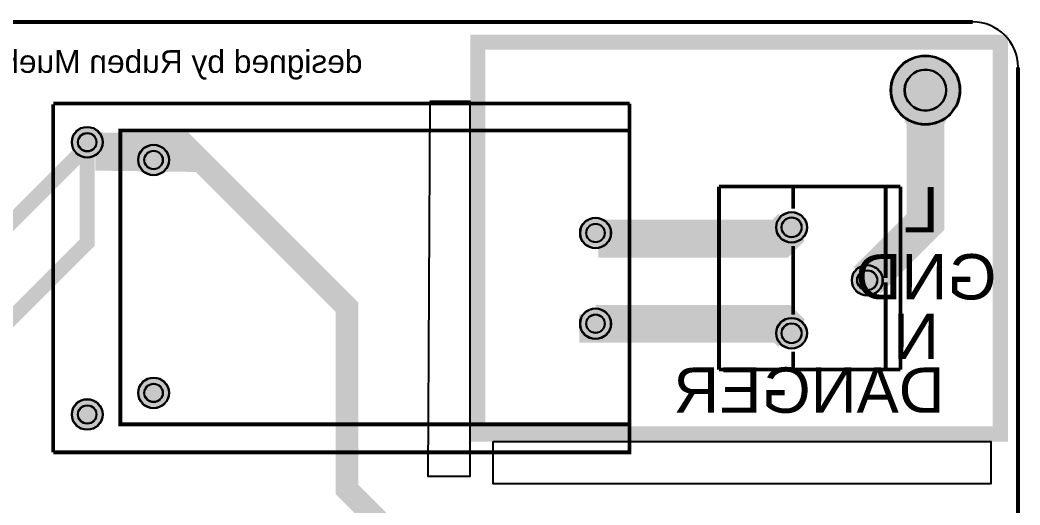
# Model space of a CAD drawing. Header units: millimetres. Extents: x 6 to 157, y 23 to 115.
# Drawn here: x 91 to 157.1, y 83.1 to 115.1 of the extents above; entities that cross this region are included whole.
import ezdxf

# ---------------------------------------------------------------- set-up
doc = ezdxf.new("R2010")
doc.units = ezdxf.units.MM
for name, color, linetype, true_color in [('BoardOutLine', 7, 'Continuous', 0xff00ff), ('BottomLayer', 7, 'Continuous', 0x0000ff), ('BottomSilkLayer', 7, 'Continuous', 0x66cc33), ('BottomSolderMaskLayer', 7, 'Continuous', 0xaa00ff), ('Multi-Layer', 7, 'Continuous', 0xc0c0c0), ('TopLayer', 7, 'Continuous', 0xff0000), ('TopSilkLayer', 7, 'Continuous', 0xffcc00), ('TopSolderMaskLayer', 7, 'Continuous', 0x800080)]:
    doc.layers.add(name, color=color, linetype=linetype, true_color=true_color)
doc.styles.get("Standard").update_dxf_attribs({"font": 'arial.ttf'})

msp = doc.modelspace()

# ---------------------------------------------------------------- hatches: boundary and pattern name
at = {"layer": 'BottomLayer'}
msp.add_hatch(color=256, dxfattribs=at).paths.add_polyline_path([(96.299, 106.488), (94.637, 107.602), (94.488, 106.498), (95.335, 105.931)])
at = {"layer": 'BottomSolderMaskLayer'}
for points in [[(148.576, 110.49, 1), (153.177, 110.49, 1)], [(94.442, 107.045, 1), (96.493, 107.045, 1)], [(98.829, 105.871, 1), (100.88, 105.871, 1)], [(128.042, 101.045, 1), (130.093, 101.045, 1)], [(141.001, 101.417, 1), (143.052, 101.417, 1)], [(146.001, 97.916, 1), (148.052, 97.916, 1)], [(128.042, 95.045, 1), (130.093, 95.045, 1)], [(141.001, 94.416, 1), (143.052, 94.416, 1)], [(98.829, 90.471, 1), (100.88, 90.471, 1)], [(94.442, 89.045, 1), (96.493, 89.045, 1)]]:
    msp.add_hatch(color=256, dxfattribs=at).paths.add_polyline_path(points)
at = {"layer": 'Multi-Layer'}
for points in [[(148.626, 110.49, 1), (153.126, 110.49, 1)], [(94.468, 107.045, 1), (96.468, 107.045, 1)], [(128.068, 101.045, 1), (130.068, 101.045, 1)], [(141.027, 101.417, 1), (143.027, 101.417, 1)], [(146.027, 97.916, 1), (148.027, 97.916, 1)], [(128.068, 95.045, 1), (130.068, 95.045, 1)], [(141.027, 94.416, 1), (143.027, 94.416, 1)], [(94.468, 89.045, 1), (96.468, 89.045, 1)]]:
    msp.add_hatch(color=256, dxfattribs=at).paths.add_polyline_path(points)
at = {"layer": 'TopLayer'}
for points in [[(153.126, 110.49), (148.626, 110.49), (149.626, 108.24), (152.126, 108.24)], [(95.357, 106.051), (95.579, 108.039), (96.545, 107.684), (96.378, 106.184)], [(96.468, 107.045), (94.468, 107.044), (94.968, 106.045), (95.968, 106.045)], [(99.863, 106.871), (99.845, 104.871), (98.847, 105.13), (98.861, 106.63)], [(100.854, 105.871), (98.854, 105.871), (99.104, 106.871), (100.604, 106.871)], [(99.872, 106.871), (99.837, 104.871), (100.841, 105.104), (100.867, 106.604)], [(99.869, 106.871), (99.84, 104.871), (100.843, 105.107), (100.865, 106.607)]]:
    msp.add_hatch(color=256, dxfattribs=at).paths.add_polyline_path(points)
at = {"layer": 'TopSolderMaskLayer'}
for points in [[(148.576, 110.49, 1), (153.177, 110.49, 1)], [(94.442, 107.045, 1), (96.493, 107.045, 1)], [(98.829, 105.871, 1), (100.88, 105.871, 1)], [(128.042, 101.045, 1), (130.093, 101.045, 1)], [(141.001, 101.417, 1), (143.052, 101.417, 1)], [(146.001, 97.916, 1), (148.052, 97.916, 1)], [(128.042, 95.045, 1), (130.093, 95.045, 1)], [(141.001, 94.416, 1), (143.052, 94.416, 1)], [(98.829, 90.471, 1), (100.88, 90.471, 1)], [(94.442, 89.045, 1), (96.493, 89.045, 1)]]:
    msp.add_hatch(color=256, dxfattribs=at).paths.add_polyline_path(points)

# ---------------------------------------------------------------- linework, layer by layer
at = {"layer": 'BoardOutLine', "const_width": 0.254}
for points in [[(10, 115), (154, 115)], [(157, 112), (157, 26)]]:
    msp.add_lwpolyline(points, dxfattribs=at)
at = {"layer": 'BoardOutLine'}
msp.add_arc((154, 112), 3, 360, 90, dxfattribs=at)
at = {"layer": 'BottomLayer'}
for points, const_width in [([(95.469, 107.043), (95.469, 106.772), (83.439, 94.742), (20.32, 94.742), (15.24, 89.662), (15.24, 84.455)], 1), ([(142.026, 101.417), (141.28, 100.671), (129.254, 100.671)], 2.5), ([(129.254, 100.671), (141.281, 100.671), (142.027, 101.417)], 2.5), ([(142.027, 94.417), (141.4, 95.044), (129.254, 95.044), (129.254, 95.671)], 2.5), ([(129.068, 95.044), (141.399, 95.044), (142.027, 94.416)], 2.5)]:
    msp.add_lwpolyline(points, dxfattribs=dict(at, const_width=const_width))
at = {"layer": 'BottomSilkLayer', "const_width": 1}
msp.add_lwpolyline([(121.285, 113.665), (155.829, 113.665), (155.829, 87.757), (121.285, 87.757), (121.285, 113.665)], close=True, dxfattribs=at)
at = {"layer": 'BottomSolderMaskLayer'}
for centre, radius in [((150.876, 110.49), 2.301), ((150.876, 110.49), 1.38), ((95.468, 107.045), 1.025), ((95.468, 107.045), 0.615), ((99.854, 105.871), 1.025), ((99.854, 105.871), 0.615), ((129.068, 101.045), 1.025), ((142.027, 101.417), 1.025), ((142.027, 101.417), 0.667), ((129.068, 101.045), 0.615), ((147.027, 97.916), 1.025), ((147.027, 97.917), 0.667), ((129.068, 95.045), 1.025), ((129.068, 95.045), 0.615), ((142.027, 94.416), 1.025), ((142.027, 94.417), 0.667), ((99.854, 90.471), 1.025), ((99.854, 90.471), 0.615), ((95.468, 89.045), 1.025), ((95.468, 89.045), 0.615)]:
    msp.add_circle(centre, radius, dxfattribs=at)
at = {"layer": 'Multi-Layer'}
for points in [[(118.11, 109.728), (117.983, 84.963), (120.777, 84.963), (120.777, 109.728)], [(122.301, 87.249), (144.907, 87.249), (155.194, 87.249), (155.194, 84.455), (122.301, 84.455)]]:
    msp.add_lwpolyline(points, close=True, dxfattribs=at)
for centre, radius in [((150.876, 110.49), 2.25), ((150.876, 110.49), 1.35), ((95.468, 107.045), 1), ((95.468, 107.045), 0.6), ((99.854, 105.871), 1), ((99.854, 105.871), 0.6), ((129.068, 101.045), 1), ((142.027, 101.417), 1), ((142.027, 101.417), 0.65), ((129.068, 101.045), 0.6), ((147.027, 97.916), 1), ((147.027, 97.917), 0.65), ((129.068, 95.045), 1), ((129.068, 95.045), 0.6), ((142.027, 94.416), 1), ((142.027, 94.417), 0.65), ((99.854, 90.471), 1), ((99.854, 90.471), 0.6), ((95.468, 89.045), 1), ((95.468, 89.045), 0.6)]:
    msp.add_circle(centre, radius, dxfattribs=at)
at = {"layer": 'TopLayer'}
for points, const_width in [([(147.026, 97.917), (150.876, 101.768), (150.876, 110.49)], 2.5), ([(150.495, 57.196), (154.178, 57.196), (154.178, 60.96), (133.35, 81.788), (114.935, 81.788), (112.649, 84.074), (112.649, 96.139), (101.854, 106.934), (95.578, 106.934), (95.469, 107.043)], 1.5), ([(84.207, 89.154), (95.468, 100.415), (95.468, 107.044)], 1), ([(99.854, 105.871), (99.854, 106.934)], 1.5), ([(99.854, 105.871), (102.963, 105.826), (96.012, 105.918)], 1.5)]:
    msp.add_lwpolyline(points, dxfattribs=dict(at, const_width=const_width))
at = {"layer": 'TopLayer', "const_width": 2}
msp.add_lwpolyline([(99.854, 105.871), (99.854, 106.807), (99.854, 105.871)], close=True, dxfattribs=at)
at = {"layer": 'TopSilkLayer', "const_width": 0.254}
for points in [[(131.318, 109.602), (93.218, 109.602)], [(93.218, 86.545), (131.318, 86.545), (131.318, 109.602)], [(93.218, 86.545), (93.218, 109.545)], [(137.226, 104.117), (137.226, 92.017)], [(149.227, 104.117), (137.227, 104.117)], [(142.132, 104.117), (142.132, 102.643)], [(148.247, 104.117), (148.247, 98.062)], [(149.227, 104.117), (149.227, 92.017)], [(142.132, 100.19), (142.132, 95.643)], [(148.247, 97.771), (148.247, 92.017)], [(142.132, 93.19), (142.132, 92.017)], [(149.227, 92.017), (137.226, 92.017)]]:
    msp.add_lwpolyline(points, dxfattribs=at)
msp.add_lwpolyline([(97.663, 107.823), (131.318, 107.823), (131.318, 88.392), (97.663, 88.392), (97.663, 107.823)], close=True, dxfattribs=at)
at = {"layer": 'TopSolderMaskLayer'}
for centre, radius in [((150.876, 110.49), 2.301), ((150.876, 110.49), 1.38), ((95.468, 107.045), 1.025), ((95.468, 107.045), 0.615), ((99.854, 105.871), 1.025), ((99.854, 105.871), 0.615), ((129.068, 101.045), 1.025), ((142.027, 101.417), 1.025), ((142.027, 101.417), 0.667), ((129.068, 101.045), 0.615), ((147.027, 97.916), 1.025), ((147.027, 97.917), 0.667), ((129.068, 95.045), 1.025), ((129.068, 95.045), 0.615), ((142.027, 94.416), 1.025), ((142.027, 94.417), 0.667), ((99.854, 90.471), 1.025), ((99.854, 90.471), 0.615), ((95.468, 89.045), 1.025), ((95.468, 89.045), 0.615)]:
    msp.add_circle(centre, radius, dxfattribs=at)

# ---------------------------------------------------------------- texts
at = {"layer": 'BottomSilkLayer', "text_generation_flag": 2}
for s, height, p in [('designed by Ruben Muehlhans', 1.5, (113.665, 111.633)), ('L', 3, (151.765, 101.092)), ('GND', 3, (155.575, 96.647)), ('N', 3, (151.765, 92.71)), ('DANGER', 3, (152.146, 89.154))]:
    msp.add_text(s, height=height, dxfattribs=at).set_placement(p)

doc.saveas('drawing.dxf')
